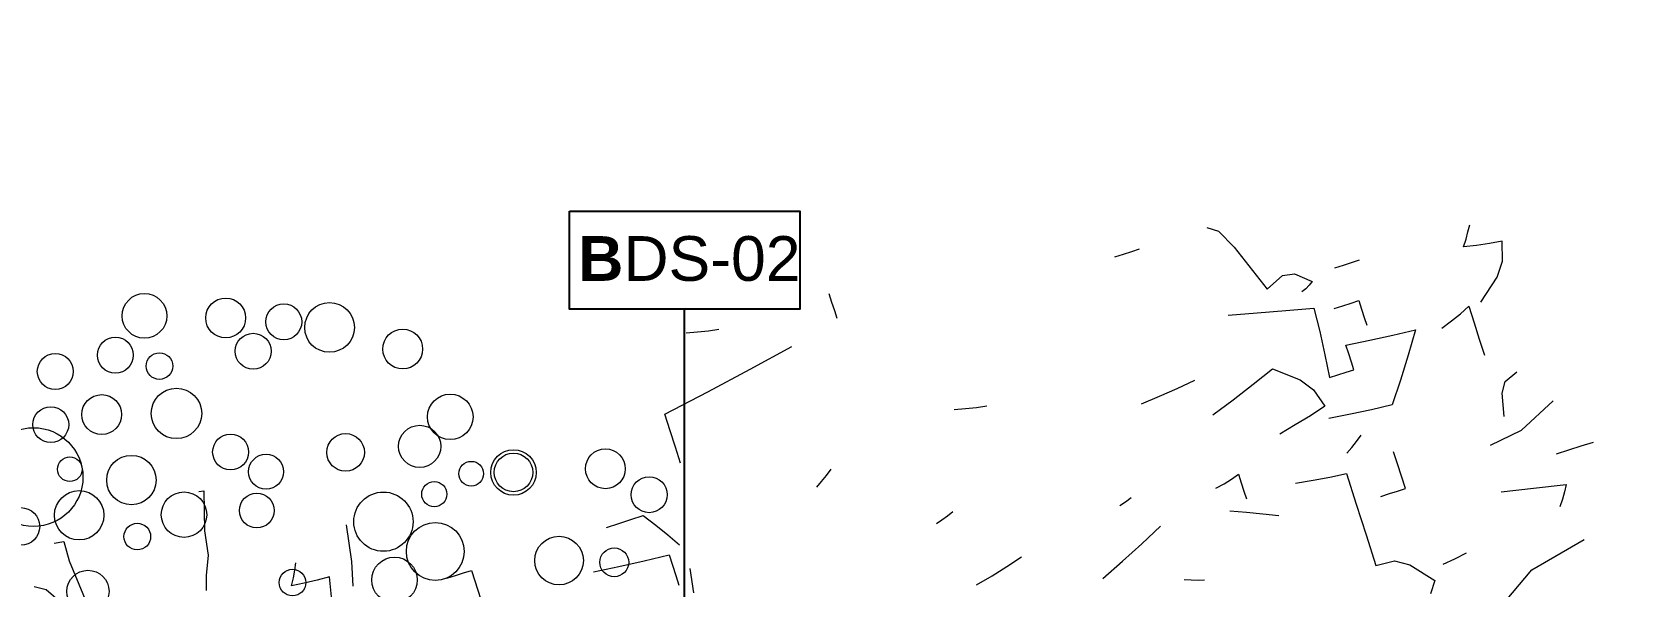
# Model space of a CAD drawing. Header units: metres. Extents: x -325 to 301, y -147 to 149.
# Drawn here: x 16.535 to 17.87, y 116.588 to 117.053 of the extents above; entities that cross this region are included whole.
import ezdxf

# ---------------------------------------------------------------- set-up
doc = ezdxf.new("R2010")
doc.units = ezdxf.units.M
doc.layers.add('-AUX_RIM', color=2, linetype='Continuous', plot=False)
doc.layers.add('0-TX-1_25', color=7, linetype='Continuous', true_color=0x3f4f7f)
doc.layers.add('05-VEG-gris 50%', color=253, linetype='Continuous', lineweight=18)
doc.layers.add('05-VEG-sec plano 2_', color=251, linetype='Continuous', lineweight=18)
doc.layers.add('A-KEYPLAN_HATCH', color=7, linetype='Continuous')
doc.layers.add('A_TEXT_2', color=7, linetype='Continuous')
doc.styles.get("Standard").update_dxf_attribs({"font": 'arial.ttf'})

# ---------------------------------------------------------------- blocks, each defined once
blk = doc.blocks.new('arbusto')
at = {"color": 0}
for p, q in [((84.9598, 110.0241), (84.9602, 110.0311)), ((85.0581, 110.0264), (85.05, 110.0256)), ((85.0665, 110.0276), (85.0581, 110.0264)), ((85.0753, 110.029), (85.0665, 110.0276)), ((84.959, 110.0111), (84.9593, 110.0174)), ((84.9593, 110.0174), (84.9598, 110.0241)), ((84.6552, 110.0042), (84.6465, 109.9891)), ((84.6633, 110.0093), (84.6552, 110.0042)), ((84.7245, 110.0055), (84.7182, 110.0059)), ((84.7312, 110.0051), (84.7245, 110.0055)), ((84.7381, 110.0047), (84.7312, 110.0051)), ((84.6465, 109.9891), (84.6297, 109.9512)), ((85.0341, 109.9895), (84.9983, 109.9987)), ((85.0703, 109.9805), (85.0341, 109.9895)), ((85.1068, 109.972), (85.0703, 109.9805)), ((85.106, 109.9583), (85.1068, 109.972)), ((84.4677, 109.9562), (84.465, 109.9613)), ((84.4706, 109.951), (84.4677, 109.9562)), ((84.474, 109.9457), (84.4706, 109.951)), ((84.5611, 109.9554), (84.5548, 109.9558)), ((84.5678, 109.955), (84.5611, 109.9554)), ((84.5748, 109.9546), (84.5678, 109.955)), ((84.6063, 109.9578), (84.5944, 109.9484)), ((84.6155, 109.9586), (84.6063, 109.9578)), ((84.6297, 109.9512), (84.6155, 109.9586)), ((85.1052, 109.9451), (85.106, 109.9583)), ((84.4438, 109.9426), (84.4538, 109.9433)), ((84.4473, 109.9275), (84.4438, 109.9426)), ((84.4538, 109.9433), (84.4639, 109.9444)), ((84.4639, 109.9444), (84.474, 109.9457)), ((84.5944, 109.9484), (84.5973, 109.9462)), ((84.5973, 109.9462), (84.6005, 109.9443)), ((84.6005, 109.9443), (84.6041, 109.9428)), ((84.664, 109.9391), (84.6417, 109.9354)), ((85.1044, 109.9321), (85.1052, 109.9451)), ((84.4544, 109.9167), (84.4473, 109.9275)), ((84.6197, 109.9318), (84.5982, 109.9281)), ((84.5982, 109.9281), (84.5983, 109.9094)), ((84.6417, 109.9354), (84.6197, 109.9318)), ((84.4713, 109.9008), (84.4544, 109.9167)), ((84.5625, 109.9183), (84.5621, 109.9116)), ((84.5629, 109.9253), (84.5625, 109.9183)), ((84.5692, 109.9249), (84.5629, 109.9253)), ((84.576, 109.9245), (84.5692, 109.9249)), ((84.5829, 109.924), (84.576, 109.9245)), ((84.8711, 109.9176), (84.863, 109.9168)), ((84.8794, 109.9189), (84.8711, 109.9176)), ((84.8882, 109.9203), (84.8794, 109.9189)), ((84.5621, 109.9116), (84.5617, 109.9053)), ((84.5983, 109.9094), (84.5989, 109.891)), ((84.4812, 109.9002), (84.4804, 109.8865)), ((84.489, 109.896), (84.4812, 109.9002)), ((84.4971, 109.8923), (84.489, 109.896)), ((84.5056, 109.8887), (84.4971, 109.8923)), ((84.5439, 109.8927), (84.5259, 109.8925)), ((84.5259, 109.8925), (84.5361, 109.8748)), ((84.5623, 109.8933), (84.5439, 109.8927)), ((84.5811, 109.8941), (84.5623, 109.8933)), ((84.5806, 109.8871), (84.5811, 109.8941)), ((84.5989, 109.891), (84.5998, 109.8729)), ((84.6409, 109.8904), (84.6223, 109.8767)), ((84.6585, 109.8824), (84.6409, 109.8904)), ((84.7163, 109.8938), (84.7014, 109.8967)), ((84.7312, 109.8912), (84.7163, 109.8938)), ((84.7461, 109.889), (84.7312, 109.8912)), ((84.9969, 109.8949), (84.9921, 109.8989)), ((85.0017, 109.8913), (84.9969, 109.8949)), ((85.0065, 109.888), (85.0017, 109.8913)), ((85.1349, 109.8901), (85.1276, 109.8805)), ((85.1425, 109.8997), (85.1349, 109.8901)), ((85.1524, 109.8991), (85.1425, 109.8997)), ((85.1624, 109.8984), (85.1524, 109.8991)), ((85.1724, 109.8978), (85.1624, 109.8984)), ((85.2822, 109.8911), (85.2807, 109.8674)), ((85.2885, 109.8907), (85.2822, 109.8911)), ((85.2952, 109.8903), (85.2885, 109.8907)), ((85.3022, 109.8899), (85.2952, 109.8903)), ((84.4804, 109.8865), (84.4796, 109.8733)), ((84.5798, 109.8741), (84.5802, 109.8804)), ((84.5802, 109.8804), (84.5806, 109.8871)), ((84.6223, 109.8767), (84.6139, 109.8668)), ((84.6763, 109.8745), (84.6585, 109.8824)), ((85.1276, 109.8805), (85.1207, 109.8709)), ((84.4796, 109.8733), (84.4788, 109.8603)), ((84.5361, 109.8748), (84.5468, 109.8574)), ((84.5861, 109.8737), (84.5798, 109.8741)), ((84.5928, 109.8733), (84.5861, 109.8737)), ((84.5998, 109.8729), (84.5928, 109.8733)), ((84.6139, 109.8668), (84.6086, 109.8523)), ((84.6946, 109.8671), (84.6763, 109.8745)), ((85.1303, 109.8653), (85.1298, 109.8567)), ((85.1504, 109.8654), (85.1303, 109.8653)), ((85.1704, 109.8659), (85.1504, 109.8654)), ((85.1905, 109.8667), (85.1704, 109.8659)), ((84.5468, 109.8574), (84.5577, 109.8404)), ((84.6086, 109.8523), (84.6213, 109.8478)), ((85.1298, 109.8567), (85.1293, 109.8484)), ((84.4681, 109.8365), (84.4576, 109.8416)), ((84.5577, 109.8404), (84.5741, 109.8407)), ((84.5741, 109.8407), (84.5909, 109.8414)), ((84.5909, 109.8414), (84.6079, 109.8423)), ((84.6213, 109.8478), (84.6344, 109.8438)), ((84.6344, 109.8438), (84.6479, 109.8399)), ((84.9135, 109.8416), (84.9086, 109.8439)), ((84.9184, 109.8396), (84.9135, 109.8416)), ((84.9233, 109.838), (84.9184, 109.8396)), ((85.1293, 109.8484), (85.1288, 109.8404)), ((84.4728, 109.8284), (84.4681, 109.8365)), ((84.4757, 109.8104), (84.4728, 109.8284)), ((84.5915, 109.8196), (84.5867, 109.8236)), ((84.5963, 109.816), (84.5915, 109.8196)), ((84.6011, 109.8127), (84.5963, 109.816)), ((84.6866, 109.8175), (84.6861, 109.8105)), ((84.6927, 109.8151), (84.6866, 109.8175)), ((84.6993, 109.813), (84.6927, 109.8151)), ((84.7768, 109.8182), (84.7719, 109.8203)), ((84.7817, 109.8166), (84.7768, 109.8182)), ((84.4651, 109.7968), (84.4358, 109.8128)), ((84.5649, 109.7949), (84.5656, 109.8049)), ((84.6857, 109.8038), (84.6853, 109.7975)), ((84.6861, 109.8105), (84.6857, 109.8038)), ((84.7062, 109.8113), (84.6993, 109.813)), ((84.4913, 109.7912), (84.4651, 109.7968)), ((84.5643, 109.7849), (84.5649, 109.7949)), ((84.6052, 109.7974), (84.6036, 109.7725)), ((84.6183, 109.7979), (84.6052, 109.7974)), ((84.6316, 109.7988), (84.6183, 109.7979)), ((84.6454, 109.8), (84.6316, 109.7988)), ((84.7, 109.7916), (84.6878, 109.7873)), ((84.7727, 109.7834), (84.7552, 109.7932)), ((84.8784, 109.792), (84.8656, 109.7965)), ((84.8914, 109.7879), (84.8784, 109.792)), ((84.5637, 109.7749), (84.5643, 109.7849)), ((84.6757, 109.7831), (84.6641, 109.7788)), ((84.6878, 109.7873), (84.6757, 109.7831)), ((84.7904, 109.7741), (84.7727, 109.7834)), ((84.9049, 109.784), (84.8914, 109.7879)), ((84.4234, 109.7735), (84.4134, 109.7741)), ((84.4334, 109.7729), (84.4234, 109.7735)), ((84.4433, 109.7723), (84.4334, 109.7729)), ((84.57, 109.7745), (84.5637, 109.7749)), ((84.5767, 109.7741), (84.57, 109.7745)), ((84.5837, 109.7737), (84.5767, 109.7741)), ((84.6036, 109.7725), (84.6021, 109.7475)), ((84.8086, 109.7649), (84.7904, 109.7741)), ((84.4923, 109.7543), (84.4671, 109.7508)), ((84.4671, 109.7508), (84.4418, 109.7474)), ((84.4418, 109.7474), (84.4445, 109.7422)), ((84.4445, 109.7422), (84.4475, 109.737)), ((84.6021, 109.7475), (84.6006, 109.7226)), ((84.7372, 109.7455), (84.7322, 109.7445)), ((84.7423, 109.747), (84.7372, 109.7455)), ((84.7475, 109.7486), (84.7423, 109.747)), ((84.4475, 109.737), (84.4509, 109.7318)), ((84.575, 109.7167), (84.5591, 109.7001)), ((84.5857, 109.7226), (84.575, 109.7167)), ((84.6006, 109.7226), (84.5857, 109.7226)), ((84.5399, 109.7126), (84.53, 109.7149)), ((84.5498, 109.7107), (84.5399, 109.7126)), ((84.4839, 109.6897), (84.439, 109.7024)), ((84.5591, 109.7001), (84.5649, 109.691)), ((84.5151, 109.6673), (84.4839, 109.6897))]:
    blk.add_line(p, q, dxfattribs=at)
blk = doc.blocks.new('ccddddddddddd')
for points in [[(92.6312, 19.9737), (92.6531, 19.9737), (92.6422, 19.8861), (92.6312, 19.7985), (92.6312, 19.689), (92.6093, 19.6014), (92.5984, 19.5357)], [(91.9631, 19.8423), (92.0069, 19.8423), (92.0178, 19.7547), (92.0836, 19.4919), (92.1712, 19.0977), (92.2588, 18.6159), (92.3245, 18.0247), (92.3903, 17.3239), (92.4122, 16.4699), (92.4122, 15.5721), (92.4012, 14.8056), (92.3355, 14.3239), (92.3136, 14.1049), (92.3245, 14.0939)], [(93.2556, 19.7328), (93.2556, 19.5685), (93.2446, 19.459)], [(94.734, 19.3167), (94.734, 19.2072)]]:
    blk.add_lwpolyline(points)
for centre, radius in [((92.5073, 20.7801), 0.0991), ((92.862, 20.7182), 0.0883), ((92.354, 20.6268), 0.0797), ((93.114, 20.6635), 0.0797), ((93.3111, 20.6087), 0.11), ((92.0801, 20.594), 0.0797), ((92.5402, 20.5502), 0.059), ((92.9606, 20.554), 0.0797), ((93.6178, 20.4664), 0.0883), ((92.0254, 20.364), 0.0797), ((92.2554, 20.375), 0.0883), ((92.584, 20.3312), 0.1117), ((91.9158, 20.1451), 0.219), ((92.0801, 20.156), 0.0547), ((92.7963, 20.1269), 0.0797), ((93.7821, 20.1379), 0.1009), ((92.343, 20.0684), 0.1095), ((93.3002, 20.0503), 0.0834), ((93.6288, 20.0284), 0.0936), ((92.0911, 19.948), 0.1095), ((92.9387, 20.0174), 0.0774), ((91.8282, 19.937), 0.0834), ((92.5511, 19.8823), 0.1009), ((92.873, 19.8532), 0.0774), ((93.8369, 19.8751), 0.0548), ((94.0231, 19.8532), 0.1009), ((94.0231, 19.8532), 0.0855), ((92.3321, 19.8166), 0.059), ((93.4207, 19.7218), 0.1314), ((93.6617, 19.8094), 0.0558), ((94.4284, 19.8094), 0.0883), ((92.0801, 19.6086), 0.0936), ((94.6037, 19.6671), 0.0797), ((93.6288, 19.5576), 0.1282), ((93.6288, 19.5576), 0.1282), ((92.9825, 19.5138), 0.059), ((93.4316, 19.459), 0.1009), ((94.1655, 19.4371), 0.1078), ((94.4065, 19.3933), 0.0639)]:
    blk.add_circle(centre, radius)
blk = doc.blocks.new('hatch keyplan 2')
at = {"layer": 'A-KEYPLAN_HATCH'}
blk.add_lwpolyline([(0, 0.005477), (0.012875, 0.005477), (0.012875, 0), (0, 0)], close=True, dxfattribs=at)
blk = doc.blocks.new('hatch keyplan')
at = {"layer": 'A-KEYPLAN_HATCH'}
blk.add_blockref('hatch keyplan 2', (1.43058, 0.852147), dxfattribs=at)
blk = doc.blocks.new('B-DS02')
at = {"layer": 'A-KEYPLAN_HATCH'}
blk.add_blockref('hatch keyplan', (-1.43058, -0.852147), dxfattribs=at)
at = {"layer": 'A_TEXT_2', "insert": (-0.000798, 0.004084), "char_height": 0.0025, "attachment_point": 1}
blk.add_mtext_dynamic_manual_height_columns('\\pi0.00129;{\\fArial|b1|i0|c0|p34;B}DS-02', width=0.01456192, gutter_width=0.015, heights=[0], dxfattribs=at)

msp = doc.modelspace()

# ---------------------------------------------------------------- linework, layer by layer
at = {"layer": '-AUX_RIM'}
for radius in [4.6517, 4.6517, 4.3795, 4.3795]:
    msp.add_circle((17.1034, 114.8448), radius, dxfattribs=at)
at = {"layer": '0-TX-1_25'}
msp.add_lwpolyline([(17.0818, 114.9524), (17.0818, 116.8203)], dxfattribs=at)

# ---------------------------------------------------------------- block references
at = {"layer": '0-TX-1_25', "xscale": 15, "yscale": 15, "zscale": 15}
msp.add_blockref('B-DS02', (16.9853, 116.8203), dxfattribs=at)
at = {"layer": '05-VEG-gris 50%', "xscale": -1.080001674432827, "yscale": 1.080001674432827, "zscale": 1.080001674432827, "rotation": 14.20189196332591}
msp.add_blockref('arbusto', (135.3105, 24.1428), dxfattribs=at)
at = {"layer": '05-VEG-sec plano 2_'}
for name, p, xscale, yscale, zscale, rotation in [('arbusto', (141.3515, 33.5351), -1.080001674432827, 1.080001674432827, 1.080001674432827, 18.77808608668562), ('ccddddddddddd', (-0.1018, 110.3565, 0), 0.1891516853244664, 0.1891516853244664, 0.1891516853244664, 8.446641420214805)]:
    msp.add_blockref(name, p, dxfattribs=dict(at, xscale=xscale, yscale=yscale, zscale=zscale, rotation=rotation))

doc.saveas('drawing.dxf')
